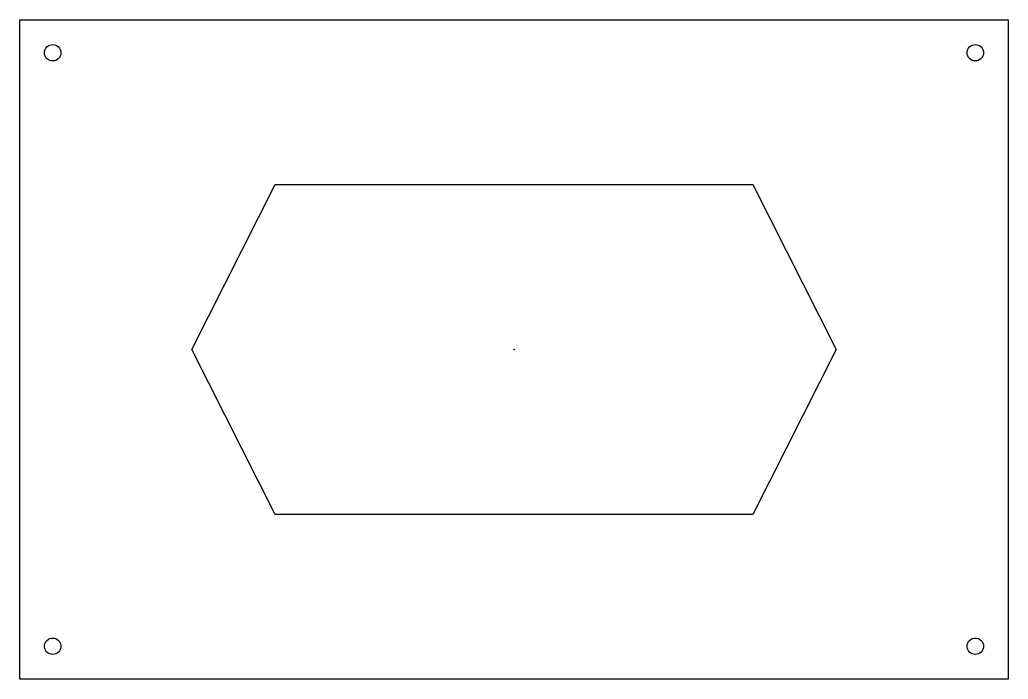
# Model space of a CAD drawing. Header units: millimetres. Extents: x -150 to 150, y -100 to 100.
import ezdxf

# ---------------------------------------------------------------- set-up
doc = ezdxf.new("R2010")
doc.units = ezdxf.units.MM
doc.layers.get('0').update_dxf_attribs({"linetype": 'CONTINUOUS'})

msp = doc.modelspace()

# ---------------------------------------------------------------- linework, layer by layer
for points in [[(-150, -100), (-150, 100), (150, 100), (150, -100)], [(0, 50), (72.5, 50), (97.75, 0), (72.5, -50), (-72.5, -50), (-97.75, 0), (-72.5, 50)]]:
    msp.add_lwpolyline(points, close=True)
for centre in [(-140, 90), (140, 90), (-140, -90), (140, -90)]:
    msp.add_circle(centre, 2.5)
msp.add_point((0, 0))

doc.saveas('drawing.dxf')
